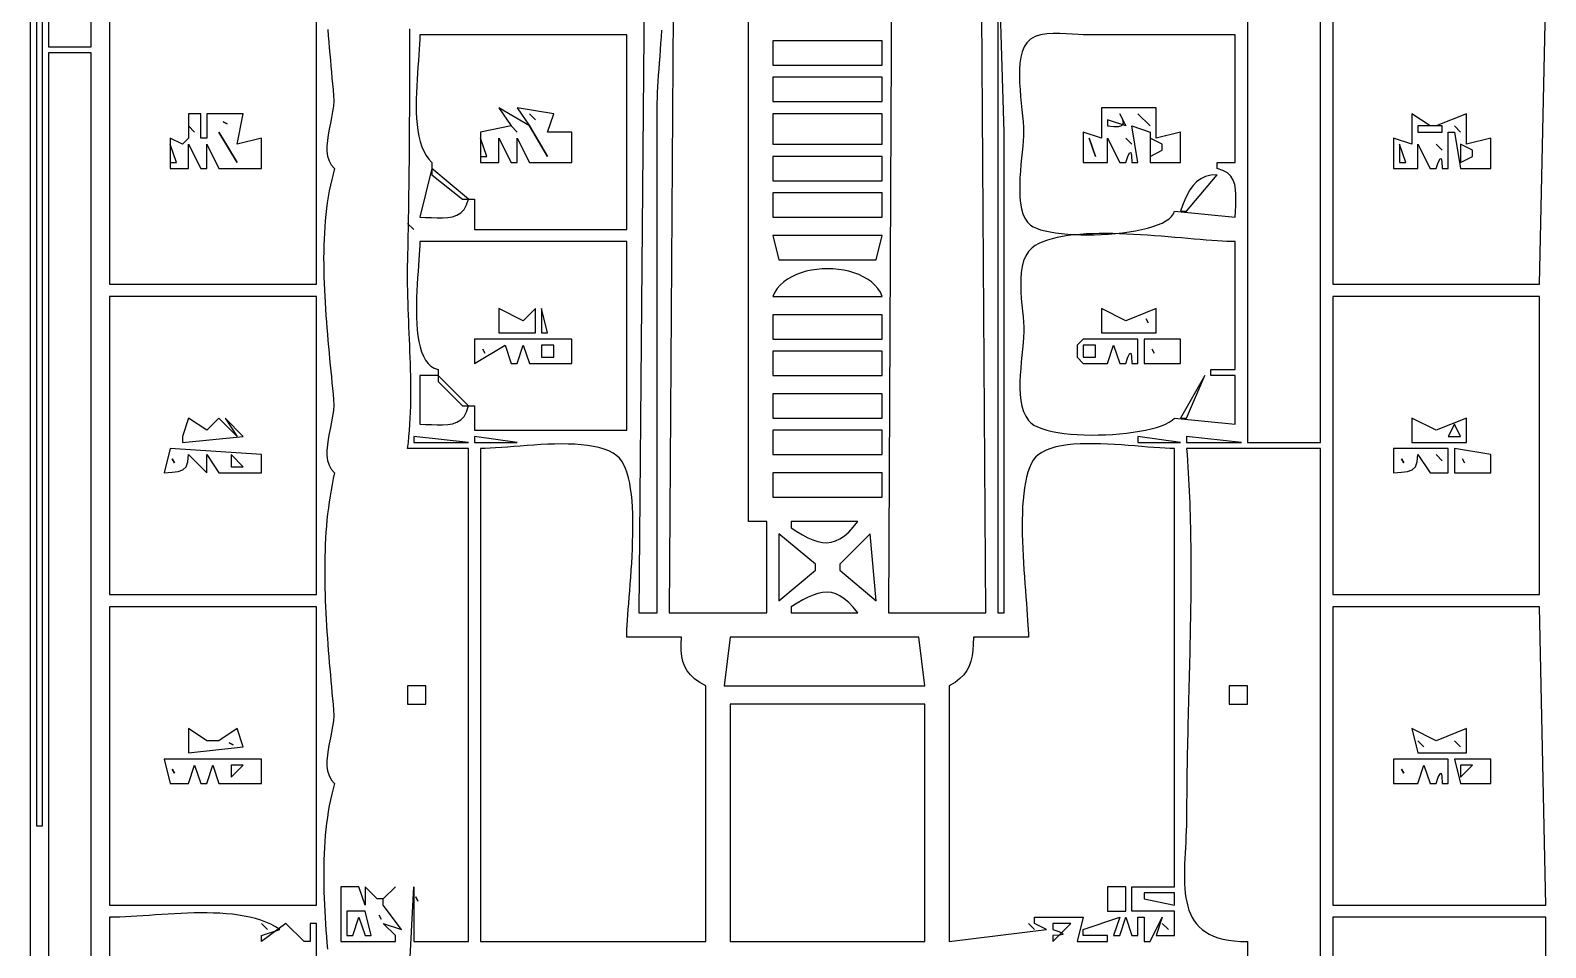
# Model space of a CAD drawing. Extents: x 0 to 792, y 0 to 1224.
# Drawn here: x 290 to 539, y 583 to 733.7 of the extents above; entities that cross this region are included whole.
import ezdxf

# ---------------------------------------------------------------- set-up
doc = ezdxf.new("R2010")
doc.units = 0
doc.layers.add('C20', color=20, linetype='CONTINUOUS')
doc.layers.add('C7', color=7, linetype='CONTINUOUS')

msp = doc.modelspace()

# ---------------------------------------------------------------- linework, layer by layer
at = {"layer": 'C20'}
msp.add_lwpolyline([(352, 702), (353, 701), (352, 702)], dxfattribs=at)
at = {"layer": 'C7'}
for points in [[(405, 1125), (290, 1125), (290, 506)], [(291, 1124), (291, 603), (292, 603), (292, 1122), (391, 1122), (391, 1119), (405, 1119), (405, 1124), (291, 1124)], [(453, 1120), (453, 1097), (490, 1097), (490, 666), (502, 666), (502, 1120), (453, 1120)], [(397, 942), (395, 638), (411, 638), (411, 653), (408, 653), (408, 1053)], [(433, 1053), (431, 638), (447, 638), (445, 942)], [(293, 943), (293, 731), (300, 731), (300, 809)], [(391, 752), (390, 638), (393, 638), (393, 721), (393.0085, 721.7928), (393.0329, 722.6289), (393.0711, 723.5048), (393.121, 724.4176), (393.1806, 725.364), (393.2479, 726.3408), (393.3208, 727.3448), (393.3972, 728.3729), (393.4752, 729.4219), (393.5527, 730.4886), (393.6276, 731.5698), (393.698, 732.6624), (393.7617, 733.7631)], [(449, 751), (449, 638), (450, 638), (450, 717), (449, 751)], [(303, 740), (303, 692), (337, 692), (337, 740), (303, 740)], [(504, 740), (504, 692), (538, 692), (539, 740), (504, 740)], [(338.8914, 733.8445), (338.9693, 732.8304), (339.0502, 731.8204), (339.1335, 730.8152), (339.2189, 729.8151), (339.3057, 728.8207), (339.3935, 727.8324), (339.4818, 726.8507), (339.5701, 725.8762), (339.6577, 724.9092), (339.7443, 723.9503), (339.8294, 723), (339.8528, 722.1586), (339.7919, 721.2725), (339.6674, 720.3521), (339.4999, 719.4082), (339.31, 718.4512), (339.1184, 717.4918), (338.9456, 716.5406), (338.8125, 715.6081), (338.7395, 714.7049), (338.7474, 713.8417), (338.8567, 713.029), (339.0881, 712.2774), (339.4623, 711.5975), (340, 711), (339.7479, 710.1014), (339.5179, 709.1878), (339.3091, 708.2598), (339.1209, 707.3183), (338.9526, 706.3641), (338.8034, 705.3979), (338.6726, 704.4207), (338.5595, 703.4331), (338.4633, 702.4361), (338.3834, 701.4303), (338.3191, 700.4167), (338.2696, 699.3959), (338.2341, 698.3689), (338.2121, 697.3364), (338.2027, 696.2992), (338.2052, 695.2581), (338.219, 694.2139), (338.2433, 693.1675), (338.2774, 692.1196), (338.3206, 691.0711), (338.3721, 690.0226), (338.4312, 688.9752), (338.4972, 687.9295), (338.5695, 686.8863), (338.6472, 685.8465), (338.7297, 684.8108), (338.8162, 683.7801), (338.9061, 682.7552), (338.9986, 681.7369), (339.0929, 680.7259), (339.1884, 679.7231), (339.2844, 678.7293), (339.3801, 677.7452), (339.4748, 676.7718), (339.5678, 675.8097), (339.6583, 674.8599), (339.7458, 673.923), (339.8294, 673), (339.8528, 672.1586), (339.7919, 671.2725), (339.6674, 670.3521), (339.4999, 669.4082), (339.31, 668.4512), (339.1184, 667.4918), (338.9456, 666.5406), (338.8125, 665.6081), (338.7395, 664.7049), (338.7474, 663.8417), (338.8567, 663.029), (339.0881, 662.2774), (339.4623, 661.5975), (340, 661), (339.7868, 660.063), (339.591, 659.1169), (339.4119, 658.1619), (339.249, 657.1987), (339.1019, 656.2277), (338.9701, 655.2493), (338.8529, 654.2641), (338.75, 653.2725), (338.6607, 652.275), (338.5847, 651.2722), (338.5213, 650.2644), (338.4702, 649.2521), (338.4306, 648.2359), (338.4023, 647.2162), (338.3846, 646.1935), (338.377, 645.1683), (338.379, 644.1411), (338.3902, 643.1123), (338.41, 642.0824), (338.4379, 641.0519), (338.4733, 640.0214), (338.5159, 638.9912), (338.565, 637.9618), (338.6202, 636.9338), (338.6809, 635.9075), (338.7467, 634.8836), (338.8171, 633.8624), (338.8914, 632.8445), (338.9693, 631.8304), (339.0502, 630.8204), (339.1335, 629.8152), (339.2189, 628.8151), (339.3057, 627.8207), (339.3935, 626.8324), (339.4818, 625.8507), (339.5701, 624.8762), (339.6577, 623.9092), (339.7443, 622.9503), (339.8294, 622), (339.8528, 621.1586), (339.7919, 620.2725), (339.6674, 619.3521), (339.4999, 618.4082), (339.31, 617.4512), (339.1184, 616.4918), (338.9456, 615.5406), (338.8125, 614.6081), (338.7395, 613.7049), (338.7474, 612.8417), (338.8567, 612.029), (339.0881, 611.2774), (339.4623, 610.5975), (340, 610), (339.7493, 609.1059), (339.5204, 608.196), (339.3128, 607.2712), (339.1256, 606.3323), (338.9581, 605.3802), (338.8096, 604.4157), (338.6794, 603.4396), (338.5669, 602.4527), (338.4712, 601.4559), (338.3917, 600.4501), (338.3276, 599.436), (338.2782, 598.4145), (338.2429, 597.3865), (338.2209, 596.3527), (338.2115, 595.3141), (338.2139, 594.2714), (338.2276, 593.2254), (338.2516, 592.1771), (338.2855, 591.1273), (338.3283, 590.0768), (338.3795, 589.0263), (338.4382, 587.9769), (338.5039, 586.9293), (338.5757, 585.8843), (338.653, 584.8427), (338.735, 583.8055), (338.821, 582.7735)], [(352, 573), (353, 593), (353, 584), (362, 584), (362, 665), (352, 665), (352.1174, 665.9982), (352.218, 666.9961), (352.3027, 667.9937), (352.3724, 668.9911), (352.428, 669.9882), (352.4706, 670.9853), (352.501, 671.9822), (352.5201, 672.9791), (352.529, 673.976), (352.5285, 674.9729), (352.5196, 675.9699), (352.5032, 676.967), (352.4802, 677.9643), (352.4517, 678.9619), (352.4184, 679.9597), (352.3815, 680.9578), (352.3417, 681.9564), (352.3, 682.9553), (352.2574, 683.9546), (352.2149, 684.9545), (352.1732, 685.955), (352.1335, 686.956), (352.0965, 687.9577), (352.0633, 688.9601), (352.0348, 689.9632), (352.0119, 690.9671), (351.9956, 691.9718), (351.9867, 692.9774), (351.9863, 693.9839), (351.9953, 694.9914), (352.0146, 696), (352.0385, 696.9987), (352.0614, 697.9974), (352.0833, 698.9963), (352.1041, 699.9952), (352.124, 700.9941), (352.1429, 701.9932), (352.1608, 702.9922), (352.1778, 703.9914), (352.1939, 704.9906), (352.2091, 705.9899), (352.2233, 706.9892), (352.2367, 707.9885), (352.2493, 708.988), (352.261, 709.9874), (352.2719, 710.987), (352.2819, 711.9865), (352.2912, 712.9861), (352.2998, 713.9858), (352.3075, 714.9855), (352.3146, 715.9853), (352.3209, 716.9851), (352.3265, 717.9849), (352.3314, 718.9848), (352.3357, 719.9847), (352.3393, 720.9847), (352.3423, 721.9847), (352.3447, 722.9847), (352.3464, 723.9848), (352.3476, 724.9848), (352.3483, 725.985), (352.3483, 726.9851), (352.3479, 727.9853), (352.3469, 728.9855), (352.3455, 729.9858), (352.3435, 730.986), (352.3411, 731.9863), (352.3383, 732.9866), (352.335, 733.9869)], [(354, 733), (353.9879, 732.2593), (353.9548, 731.4523), (353.9047, 730.5864), (353.8422, 729.6686), (353.7714, 728.7063), (353.6967, 727.7066), (353.6223, 726.6768), (353.5527, 725.6241), (353.492, 724.5558), (353.4447, 723.479), (353.4149, 722.4009), (353.4071, 721.3289), (353.4255, 720.2701), (353.4745, 719.2318), (353.5583, 718.2212), (353.6812, 717.2455), (353.8476, 716.3119), (354.0618, 715.4277), (354.328, 714.6001), (354.6507, 713.8362), (355.034, 713.1435), (355.4823, 712.529), (356, 712), (356, 711), (354, 703), (354.9583, 702.98), (355.9097, 702.9379), (356.841, 702.9006), (357.7393, 702.895), (358.5914, 702.9479), (359.3841, 703.0863), (360.1045, 703.3369), (360.7393, 703.7268), (361.2756, 704.2826), (361.7002, 705.0314), (362, 706), (363, 706), (363, 701), (388, 701), (388, 733), (354, 733)], [(478, 704), (488, 703), (488.0199, 703.9583), (488.062, 704.9097), (488.0993, 705.841), (488.1049, 706.7393), (488.0519, 707.5914), (487.9136, 708.3841), (487.6629, 709.1045), (487.2731, 709.7393), (486.7173, 710.2756), (485.9685, 710.7002), (485, 711), (485, 712), (488, 712), (488, 733), (463, 733), (462.1804, 733.0246), (461.2426, 733.0815), (460.2218, 733.1455), (459.1534, 733.1913), (458.0728, 733.1935), (457.0152, 733.127), (456.016, 732.9663), (455.1105, 732.6862), (454.3341, 732.2614), (453.7222, 731.6666), (453.3042, 730.979), (452.9881, 730.1823), (452.7631, 729.292), (452.6182, 728.3238), (452.5427, 727.2932), (452.5257, 726.216), (452.5564, 725.1078), (452.6241, 723.9842), (452.7178, 722.8607), (452.8268, 721.7531), (452.9403, 720.677), (453.0474, 719.648), (453.1373, 718.6818), (453.1991, 717.7939), (453.2222, 717), (453.2023, 716.3258), (453.1485, 715.5445), (453.0698, 714.672), (452.9751, 713.7241), (452.8732, 712.7165), (452.773, 711.665), (452.6835, 710.5855), (452.6136, 709.4937), (452.5721, 708.4054), (452.568, 707.3365), (452.6102, 706.3027), (452.7075, 705.3198), (452.8689, 704.4037), (453.1033, 703.57), (453.4195, 702.8347), (453.8266, 702.2135), (454.3333, 701.7222), (454.7805, 701.4424), (455.3371, 701.1894), (455.9938, 700.9632), (456.7413, 700.7638), (457.5705, 700.5911), (458.4721, 700.4453), (459.437, 700.3262), (460.456, 700.2338), (461.5197, 700.1683), (462.6191, 700.1295), (463.7449, 700.1174), (464.8879, 700.1321), (466.0389, 700.1735), (467.1886, 700.2416), (468.328, 700.3365), (469.4476, 700.4581), (470.5385, 700.6064), (471.5913, 700.7815), (472.5968, 700.9832), (473.5458, 701.2117), (474.4292, 701.4668), (475.2377, 701.7487), (475.962, 702.0572), (476.5931, 702.3924), (477.1216, 702.7543), (477.5384, 703.1428), (477.8343, 703.5581), (478, 704)], [(293, 730), (293, 504), (300, 504), (300, 730), (293, 730)], [(412, 732), (412, 728), (430, 728), (430, 732), (412, 732)], [(412, 726), (412, 722), (430, 722), (430, 726), (412, 726)], [(316, 720), (316, 716), (315, 715), (313, 716), (313, 711), (316, 711), (316, 715), (318, 711), (319, 711), (319, 715), (321, 711), (328, 711), (328, 712), (328, 715), (328, 716), (324, 715), (325, 720), (319, 720), (319, 716), (318, 716), (318, 720), (316, 720)], [(367, 721), (369, 718), (364, 717), (364, 712), (367, 712), (367, 716), (369, 712), (370, 712), (370, 716), (372, 712), (379, 712), (379, 713), (379, 716), (379, 717), (375, 717), (376, 720), (370, 721), (372, 718), (367, 721)], [(372, 720), (373, 719), (372, 720)], [(412, 720), (412, 715), (430, 715), (430, 720), (412, 720)], [(466, 721), (466, 716), (463, 717), (463, 712), (467, 712), (467, 716), (469, 712), (470, 712), (470.3548, 712.9978), (470.6342, 713.5823), (470.8361, 713.6678), (470.9587, 713.1689), (471, 712), (472, 712), (471, 718), (474, 717), (474, 712), (479, 712), (479, 713), (479, 716), (479, 717), (475, 716), (475, 721), (466, 721)], [(469, 720), (470, 718), (467, 719), (467, 718), (468.0262, 717.8955), (468.8288, 717.9022), (469.3676, 718.068), (469.6024, 718.441), (469.4933, 719.069), (469, 720)], [(472, 720), (474, 718), (472, 720)], [(517, 720), (517, 715), (514, 716), (514, 711), (518, 711), (518, 715), (520, 711), (521, 711), (521.3549, 711.9978), (521.6342, 712.5822), (521.8361, 712.6677), (521.9587, 712.1688), (522, 711), (523, 711), (523, 717), (524, 717), (525, 711), (530, 711), (530, 712), (530, 715), (530, 716), (526, 715), (526, 720), (521, 718), (520, 718), (517, 720)], [(316, 718), (317, 717), (316, 718)], [(321.666656, 718.666687), (322.333344, 718.333313), (321.666656, 718.666687)], [(369, 718), (370, 717), (369, 718)], [(372, 718), (375, 713), (372, 718)], [(518, 718), (518, 717), (522, 717), (522, 718), (518, 718)], [(524, 718), (525, 717), (524, 718)], [(313, 715), (313, 712), (314, 712), (313, 715)], [(321, 717), (324, 712), (321, 717)], [(364, 716), (364, 713), (365, 713), (364, 716)], [(464, 716), (465, 713), (464, 716)], [(470, 716), (471, 715), (470, 716)], [(474, 716), (474, 713), (476, 714), (476, 715), (474, 716)], [(515, 715), (515, 712), (516, 712), (515, 715)], [(521, 715), (522, 714), (521, 715)], [(525, 715), (525, 712), (527, 713), (527, 714), (525, 715)], [(412, 713), (412, 709), (430, 709), (430, 713), (412, 713)], [(356, 711), (356, 710), (361, 706), (362, 706), (356, 711)], [(479, 704), (480, 704), (485, 710), (483.9828, 709.9367), (483.0919, 709.7098), (482.3147, 709.3359), (481.6385, 708.8317), (481.0509, 708.2137), (480.5391, 707.4986), (480.0908, 706.703), (479.6931, 705.8436), (479.3337, 704.9371), (479, 704)], [(412, 707), (412, 703), (430, 703), (430, 707), (412, 707)], [(412, 700), (413, 696), (429, 696), (430, 700), (412, 700)], [(478, 670), (488, 669), (488, 677), (484, 677), (484, 678), (488, 678), (488, 699), (487.3364, 699.0084), (486.614, 699.0328), (485.8363, 699.0714), (485.0073, 699.1226), (484.1308, 699.1847), (483.2104, 699.2561), (482.2502, 699.3351), (481.2538, 699.4202), (480.2251, 699.5096), (479.1678, 699.6017), (478.0859, 699.6949), (476.983, 699.7875), (475.8631, 699.8779), (474.7298, 699.9644), (473.5871, 700.0454), (472.4387, 700.1192), (471.2884, 700.1842), (470.1401, 700.2388), (468.9975, 700.2813), (467.8644, 700.31), (466.7447, 700.3233), (465.6422, 700.3196), (464.5606, 700.2972), (463.5038, 700.2545), (462.4756, 700.1898), (461.4798, 700.1014), (460.5202, 699.9879), (459.6006, 699.8474), (458.7248, 699.6783), (457.8967, 699.4791), (457.1199, 699.248), (456.3984, 698.9834), (455.7359, 698.6836), (455.1363, 698.3471), (454.6034, 697.9722)], [(354, 699), (353.9887, 698.3676), (353.9576, 697.6478), (353.9106, 696.8497), (353.8519, 695.9824), (353.7853, 695.055), (353.7149, 694.0769), (353.6448, 693.057), (353.5789, 692.0045), (353.5213, 690.9287), (353.476, 689.8385), (353.4469, 688.7433), (353.4382, 687.6522), (353.4537, 686.5742), (353.4977, 685.5186), (353.574, 684.4945), (353.6866, 683.511), (353.8397, 682.5774), (354.0371, 681.7028), (354.283, 680.8962), (354.5813, 680.1669), (354.936, 679.5241), (355.3513, 678.9768), (355.831, 678.5343), (356.3792, 678.2056), (357, 678), (357, 677), (354, 677), (354, 669), (354.9583, 668.98), (355.9097, 668.9379), (356.841, 668.9006), (357.7393, 668.895), (358.5914, 668.948), (359.3841, 669.0863), (360.1045, 669.337), (360.7393, 669.7268), (361.2756, 670.2826), (361.7002, 671.0314), (362, 672), (363, 672), (363, 668), (388, 668), (388, 699), (354, 699)], [(454.6033, 697.9722), (454.0151, 697.3819), (453.5563, 696.6649), (453.2135, 695.8398), (452.9732, 694.9255), (452.822, 693.9406), (452.7464, 692.9041), (452.7331, 691.8345), (452.7686, 690.7507), (452.8394, 689.6715), (452.9323, 688.6155), (453.0336, 687.6016), (453.1301, 686.6486), (453.2082, 685.7751), (453.2546, 685), (453.2575, 684.1863), (453.2176, 683.2981), (453.1453, 682.3471), (453.051, 681.345), (452.9453, 680.3036), (452.8387, 679.2345), (452.7416, 678.1495), (452.6645, 677.0603), (452.6179, 675.9787), (452.6124, 674.9163), (452.6583, 673.8849), (452.7663, 672.8962), (452.9467, 671.962), (453.2101, 671.094), (453.5669, 670.3039), (454.0277, 669.6034)], [(412, 690), (430, 690), (429.6723, 690.6733), (429.2571, 691.2927), (428.7617, 691.8583), (428.1933, 692.3701), (427.5594, 692.8279), (426.8671, 693.2319), (426.1237, 693.582), (425.3366, 693.8783), (424.513, 694.1207), (423.6603, 694.3092), (422.7857, 694.4439), (421.8964, 694.5247), (421, 694.5516), (420.1035, 694.5247), (419.2142, 694.4439), (418.3396, 694.3092), (417.4869, 694.1207), (416.6633, 693.8783), (415.8762, 693.582), (415.1328, 693.2319), (414.4405, 692.8279), (413.8066, 692.3701), (413.2382, 691.8583), (412.7428, 691.2927), (412.3276, 690.6733), (412, 690)], [(303, 690), (303, 641), (337, 641), (337, 690), (303, 690)], [(504, 690), (504, 641), (538, 641), (538, 690), (504, 690)], [(367, 688), (367, 685), (367, 684), (373, 684), (373, 688), (371, 686), (367, 688)], [(374, 688), (374, 684), (375, 684), (374, 688)], [(466, 688), (466, 685), (466, 684), (475, 684), (475, 688), (470, 686), (466, 688)], [(412, 687), (412, 683), (430, 683), (430, 687), (412, 687)], [(473.333344, 686.333313), (473.666656, 685.666687), (473.333344, 686.333313)], [(363, 683), (363, 679), (368, 682), (369, 679), (370, 679), (371, 682), (372, 679), (379, 679), (379, 680), (379, 683), (363, 683)], [(463, 683), (462, 682), (462, 680), (463, 679), (467, 679), (468, 682), (469, 679), (470, 679), (470.3548, 679.9978), (470.6342, 680.5823), (470.8361, 680.6678), (470.9587, 680.1689), (471, 679), (472, 679), (472, 683), (463, 683)], [(473, 683), (473, 679), (479, 679), (479, 680), (479, 683), (473, 683)], [(364.333344, 681.333313), (364.666656, 680.666687), (364.333344, 681.333313)], [(374, 682), (374, 680), (376, 680), (376, 682), (374, 682)], [(412, 681), (412, 677), (430, 677), (430, 681), (412, 681)], [(463, 682), (463, 680), (465, 680), (465, 682), (463, 682)], [(474.333344, 681.333313), (474.666656, 680.666687), (474.333344, 681.333313)], [(357, 677), (357, 676), (361, 672), (362, 672), (357, 677)], [(483, 677), (479, 670), (480, 670), (483, 677)], [(412, 674), (412, 670), (430, 670), (430, 674), (412, 674)], [(316, 670), (315, 667), (315, 666), (325, 667), (322, 670), (324, 667), (321, 670), (319, 668), (316, 670)], [(454.0277, 669.6033), (454.4102, 669.2169), (454.9104, 668.867), (455.5186, 668.5529), (456.2255, 668.2739), (457.0217, 668.0294), (457.8976, 667.8186), (458.8439, 667.641), (459.8511, 667.4958), (460.9098, 667.3823), (462.0104, 667.2999), (463.1436, 667.2479), (464.3, 667.2257), (465.4701, 667.2325), (466.6443, 667.2676), (467.8134, 667.3305), (468.9679, 667.4204), (470.0983, 667.5366), (471.1951, 667.6786), (472.249, 667.8455), (473.2504, 668.0367), (474.1901, 668.2517), (475.0584, 668.4895), (475.8459, 668.7497), (476.5433, 669.0315), (477.1411, 669.3343), (477.6298, 669.6573), (478, 670)], [(517, 670), (517, 667), (517, 666), (526, 666), (526, 670), (521, 668), (517, 670)], [(412, 668), (412, 664), (430, 664), (430, 668), (412, 668)], [(524, 669), (523, 667), (525, 667), (524, 669)], [(313, 665), (312, 661), (313.2887, 661.0986), (314.3074, 661.2427), (315.0719, 661.5185), (315.5981, 662.0125), (315.9022, 662.8108), (316, 664), (319, 661), (319, 664), (321, 661), (328, 661), (328, 664), (313, 665)], [(353, 667), (353, 666), (362, 666), (353, 667)], [(363, 667), (363, 666), (370, 666), (363, 667)], [(386.3966, 663.8209), (385.7741, 664.2461), (385.0676, 664.6092), (384.2844, 664.9141), (383.432, 665.1649), (382.5178, 665.3655), (381.5494, 665.5201), (380.5341, 665.6326), (379.4794, 665.707), (378.3928, 665.7475), (377.2817, 665.758), (376.1535, 665.7425), (375.0158, 665.7052), (373.876, 665.6499), (372.7414, 665.5808), (371.6197, 665.5019), (370.5182, 665.4171), (369.4443, 665.3306), (368.4056, 665.2464), (367.4095, 665.1684), (366.4634, 665.1007), (365.5748, 665.0474), (364.7512, 665.0125), (364, 665)], [(364, 665), (364, 584), (401, 584), (401, 626), (399.9958, 626.5829), (399.1581, 627.1838), (398.4746, 627.814), (397.9335, 628.4848), (397.5226, 629.2076), (397.2298, 629.9938), (397.0432, 630.8548), (396.9508, 631.8019), (396.9403, 632.8465), (397, 634), (388, 634), (388.0088, 634.5881), (388.034, 635.2549), (388.0736, 635.9948), (388.1254, 636.8022), (388.1876, 637.6713), (388.2581, 638.5965), (388.3349, 639.5721), (388.4159, 640.5926), (388.4991, 641.6521), (388.5826, 642.7452), (388.6643, 643.8661), (388.7422, 645.0092), (388.8143, 646.1689), (388.8785, 647.3394), (388.9329, 648.5151), (388.9755, 649.6903), (389.0041, 650.8595), (389.0168, 652.0169), (389.0116, 653.157), (388.9865, 654.2739), (388.9395, 655.3622), (388.8684, 656.4161), (388.7714, 657.43), (388.6464, 658.3982), (388.4914, 659.315), (388.3044, 660.1749), (388.0833, 660.9722), (387.8261, 661.7011), (387.5309, 662.3562), (387.1956, 662.9316), (386.8181, 663.4217), (386.3966, 663.821)], [(454, 634), (445, 634), (444.9519, 632.8858), (444.8716, 631.8641), (444.7418, 630.9264), (444.5453, 630.0641), (444.2648, 629.2689), (443.8831, 628.5322), (443.383, 627.8454), (442.7473, 627.2001), (441.9587, 626.5878), (441, 626), (441, 584), (457, 586), (455, 587), (455, 588), (463, 588), (462, 584), (467, 584), (467, 585), (463, 585), (463, 586), (469, 588), (468, 585), (469, 585), (470, 588), (471, 585), (472, 585), (472, 588), (473, 588), (473, 584), (474, 584), (476, 588), (475, 585), (478, 585), (478, 589), (471, 589), (471, 593), (478, 593), (478, 665), (477.2648, 665.0127), (476.4527, 665.0482), (475.5717, 665.1025), (474.6295, 665.1716), (473.6341, 665.2515), (472.5934, 665.3381), (471.5152, 665.4276), (470.4074, 665.5158), (469.2779, 665.5988), (468.1347, 665.6726), (466.9855, 665.7332), (465.8382, 665.7765), (464.7009, 665.7986), (463.5812, 665.7955), (462.4872, 665.7632), (461.4267, 665.6976), (460.4075, 665.5948), (459.4376, 665.4508), (458.5249, 665.2615), (457.6773, 665.023), (456.9025, 664.7313), (456.2086, 664.3823), (455.6034, 663.9722)], [(472, 667), (472, 666), (479, 666), (472, 667)], [(480, 665), (480.0759, 664.0041), (480.1468, 663.0081), (480.2127, 662.0119), (480.2738, 661.0156), (480.3301, 660.0192), (480.3819, 659.0226), (480.4292, 658.0259), (480.4722, 657.0291), (480.511, 656.0321), (480.5457, 655.035), (480.5765, 654.0378), (480.6035, 653.0404), (480.6269, 652.0429), (480.6467, 651.0452), (480.6631, 650.0474), (480.6762, 649.0495), (480.6861, 648.0514), (480.6931, 647.0532), (480.6972, 646.0549), (480.6985, 645.0564), (480.6972, 644.0577), (480.6935, 643.059), (480.6873, 642.0601), (480.679, 641.061), (480.6685, 640.0618), (480.6561, 639.0625), (480.6418, 638.063), (480.6259, 637.0634), (480.6083, 636.0636), (480.5894, 635.0637), (480.5691, 634.0637), (480.5476, 633.0635), (480.5251, 632.0632), (480.5017, 631.0627), (480.4775, 630.0621), (480.4526, 629.0614), (480.4272, 628.0605), (480.4015, 627.0594), (480.3754, 626.0583), (480.3492, 625.0569), (480.3231, 624.0555), (480.297, 623.0538), (480.2712, 622.0521), (480.2458, 621.0502), (480.221, 620.0481), (480.1968, 619.046), (480.1734, 618.0436), (480.1508, 617.0411), (480.1294, 616.0385), (480.1091, 615.0357), (480.0901, 614.0328), (480.0726, 613.0298), (480.0566, 612.0265), (480.0424, 611.0232), (480.03, 610.0197), (480.0195, 609.016), (480.0111, 608.0122), (480.005, 607.0083), (480.0012, 606.0042), (480, 605), (479.9919, 604.0611), (479.9698, 603.1255), (479.9367, 602.1945), (479.8956, 601.2698), (479.8496, 600.3528), (479.8017, 599.445), (479.7548, 598.5481), (479.7122, 597.6635), (479.6767, 596.7928), (479.6514, 595.9375), (479.6394, 595.099), (479.6437, 594.279), (479.6673, 593.479), (479.7132, 592.7005), (479.7846, 591.9451), (479.8844, 591.2141), (480.0156, 590.5093), (480.1813, 589.8321), (480.3846, 589.184), (480.6284, 588.5666), (480.9158, 587.9815), (481.2499, 587.43), (481.6336, 586.9138), (482.07, 586.4344), (482.5621, 585.9933), (483.113, 585.5921), (483.7258, 585.2322), (484.4033, 584.9152), (485.1487, 584.6427), (485.965, 584.4161), (486.8553, 584.237), (487.8225, 584.1069), (488.8697, 584.0274), (490, 584), (490, 573)], [(480, 667), (480, 666), (489, 666), (480, 667)], [(502, 275), (502, 665), (480, 665)], [(514, 665), (514, 661), (515.2887, 661.0986), (516.3074, 661.2427), (517.0718, 661.5186), (517.5981, 662.0125), (517.9021, 662.8109), (518, 664), (520, 661), (523, 661), (523, 665), (514, 665)], [(524, 665), (524, 661), (530, 661), (530, 664), (524, 665)], [(313.333344, 663.333313), (313.666656, 662.666687), (313.333344, 663.333313)], [(323, 664), (323, 662), (325, 662), (323, 664)], [(455.6033, 663.9722), (455.1809, 663.5719), (454.8028, 663.08), (454.467, 662.5023), (454.1712, 661.8443), (453.9137, 661.1117), (453.6923, 660.3104), (453.505, 659.446), (453.3498, 658.5241), (453.2247, 657.5505), (453.1276, 656.5309), (453.0566, 655.471), (453.0096, 654.3765), (452.9845, 653.2531), (452.9795, 652.1065), (452.9924, 650.9424), (453.0212, 649.7665), (453.0639, 648.5845), (453.1186, 647.4021), (453.1831, 646.225), (453.2554, 645.059), (453.3336, 643.9096), (453.4155, 642.7826), (453.4993, 641.6838), (453.5828, 640.6187), (453.6641, 639.5932), (453.7411, 638.6129), (453.8117, 637.6835), (453.8741, 636.8108), (453.9261, 636.0003), (453.9658, 635.2579), (453.9911, 634.5892), (454, 634)], [(515.333313, 663.333313), (515.666687, 662.666687), (515.333313, 663.333313)], [(521, 664), (522, 663), (521, 664)], [(525.333313, 663.333313), (525.666687, 662.666687), (525.333313, 663.333313)], [(412, 661), (412, 657), (430, 657), (430, 661), (412, 661)], [(415, 653), (415, 652), (415.9742, 651.3632), (416.8932, 650.8117), (417.7635, 650.3515), (418.5917, 649.9885), (419.3843, 649.7285), (420.1478, 649.5775), (420.889, 649.5413), (421.6142, 649.6259), (422.3302, 649.8371), (423.0434, 650.1809), (423.7604, 650.6632), (424.4878, 651.2899), (425.2321, 652.0668), (426, 653), (415, 653)], [(413, 651), (413, 640), (419, 645), (419, 646), (413, 651)], [(428, 651), (423, 646), (423, 645), (429, 640), (428, 651)], [(415, 639), (415, 638), (426, 638), (425.2254, 638.9405), (424.4791, 639.7168), (423.7535, 640.3364), (423.0413, 640.8071), (422.3348, 641.1363), (421.6267, 641.3319), (420.9093, 641.4014), (420.1752, 641.3525), (419.4169, 641.1928), (418.6269, 640.9299), (417.7977, 640.5716), (416.9218, 640.1254), (415.9917, 639.5989), (415, 639)], [(303, 639), (303, 590), (337, 590), (337, 639), (303, 639)], [(504, 639), (504, 590), (539, 590), (538, 639), (504, 639)], [(405, 634), (404, 626), (437, 626), (436, 634), (405, 634)], [(352, 626), (352, 623), (355, 623), (355, 626), (352, 626)], [(487, 626), (487, 623), (490, 623), (490, 626), (487, 626)], [(405, 623), (405, 584), (437, 584), (437, 623), (405, 623)], [(316, 619), (316, 615), (325, 616), (324, 619), (321, 617), (319, 617), (316, 619)], [(517, 619), (518, 615), (526, 615), (526, 619), (521, 617), (517, 619)], [(322.666656, 616.666687), (323.333344, 616.333313), (322.666656, 616.666687)], [(518, 617), (519, 616), (518, 617)], [(524, 617), (525, 616), (524, 617)], [(312, 614), (313, 610), (316, 610), (317, 613), (318, 610), (319, 610), (320, 613), (321, 610), (328, 610), (328, 611), (328, 614), (312, 614)], [(323, 613), (323, 611), (325, 613), (323, 613)], [(514, 614), (514, 610), (518, 610), (519, 613), (520, 610), (521, 610), (521.3549, 610.9978), (521.6342, 611.5823), (521.8361, 611.6678), (521.9587, 611.1689), (522, 610), (523, 610), (523, 614), (514, 614)], [(524, 614), (525, 610), (530, 610), (530, 611), (530, 614), (524, 614)], [(525, 613), (525, 611), (527, 613), (525, 613)], [(313.333344, 612.333313), (313.666656, 611.666687), (313.333344, 612.333313)], [(515.333313, 612.333313), (515.666687, 611.666687), (515.333313, 612.333313)], [(341, 593), (341, 584), (350, 584), (350, 585), (348, 587), (351, 586), (348, 590), (348, 591), (350, 593), (348, 591), (347, 591), (345, 593), (345, 590), (344, 593), (343, 593), (341, 593)], [(467, 593), (467, 589), (470, 589), (470, 593), (469, 593), (467, 593)], [(353.333344, 591.333313), (353.666656, 590.666687), (353.333344, 591.333313)], [(473, 592), (473, 591), (478, 590), (478, 591), (478, 592), (473, 592)], [(337, 540), (337, 587), (336, 587), (336, 584), (335, 584), (332, 587), (328, 584), (328, 585), (331, 586), (330.2842, 586.4478), (329.5237, 586.8472), (328.7215, 587.2003), (327.8804, 587.5096), (327.0036, 587.7775), (326.0939, 588.0064), (325.1545, 588.1987), (324.1882, 588.3568), (323.1982, 588.4829), (322.1872, 588.5797), (321.1585, 588.6493), (320.1149, 588.6943), (319.0594, 588.717), (317.995, 588.7198), (316.9248, 588.7051), (315.8517, 588.6753), (314.7787, 588.6328), (313.7088, 588.5799), (312.645, 588.5191), (311.5903, 588.4527), (310.5476, 588.3832), (309.5201, 588.3129), (308.5105, 588.2442), (307.522, 588.1795), (306.5576, 588.1213), (305.6201, 588.0718), (304.7127, 588.0335), (303.8383, 588.0087), (303, 588)], [(303, 588), (303, 540)], [(342, 589), (342, 585), (343, 585), (344, 588), (345, 585), (346, 585), (345, 589), (342, 589)], [(347.333344, 588.333313), (347.666656, 587.666687), (347.333344, 588.333313)], [(504, 588), (504, 540), (539, 540), (539, 588), (504, 588)], [(328, 587), (329, 586), (328, 587)], [(454, 587), (455, 586), (454, 587)], [(458, 587), (458, 586), (458.9978, 585.645), (459.5822, 585.3657), (459.6677, 585.1638), (459.1688, 585.0412), (458, 585), (458, 584), (461, 587), (458, 587)], [(476, 587), (477, 586), (476, 587)]]:
    msp.add_lwpolyline(points, dxfattribs=at)

doc.saveas('drawing.dxf')
